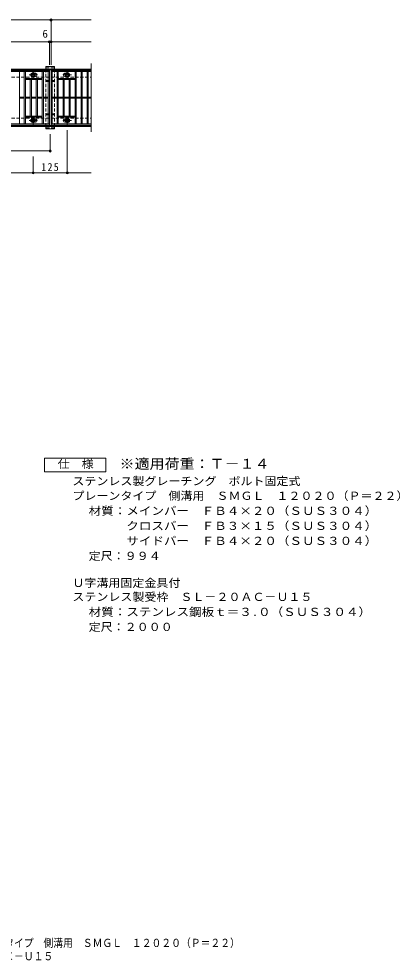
# Model space of a CAD drawing. Units: millimetres at full size, with parts at other scales. Extents: x -342 to 368, y -392 to 305.
# Drawn here: x 88 to 368, y -392 to 299 of the extents above; entities that cross this region are included whole.
import ezdxf
from ezdxf.enums import TextEntityAlignment as Align

# ---------------------------------------------------------------- set-up
doc = ezdxf.new("R2010")
doc.units = ezdxf.units.MM
doc.header["$LTSCALE"] = 2
doc.header["$PDMODE"] = 32
doc.header["$PDSIZE"] = 1.6
doc.linetypes.add('CHAIN1', pattern=[8, 5, -1, 1, -1])
doc.linetypes.add('DASHED1', pattern=[1.8, 1.2, -0.6])
for name, color, linetype, lineweight in [('C-1_躯体', 2, 'Continuous', 9), ('C-2_仕上', 3, 'Continuous', 9), ('C-4_文字', 7, 'Continuous', 9), ('C-8_ハッチ', 3, 'DASHED1', 9), ('C-B_衛生陶器', 2, 'Continuous', 9), ('D-5_建具', 7, 'Continuous', 9)]:
    doc.layers.add(name, color=color, linetype=linetype, lineweight=lineweight)
doc.layers.add('F-0_F-0ﾚｲﾔ', color=2, linetype='Continuous')
doc.styles.add('ＭＳ ゴシック', font='')
doc.styles.get('ＭＳ ゴシック').set_extended_font_data('MS Gothic')

msp = doc.modelspace()

# ---------------------------------------------------------------- linework, layer by layer
at = {"layer": 'C-1_躯体'}
for p, q in [((-119.021, 261.786), (140.979, 261.786)), ((-119.021, 261.186), (140.979, 261.186)), ((-119.021, 220.386), (140.979, 220.386)), ((-119.021, 219.786), (140.979, 219.786))]:
    msp.add_line(p, q, dxfattribs=at)
at = {"layer": 'C-1_躯体', "linetype": 'DASHED1'}
for p, q in [((-119.021, 255.786), (140.979, 255.786)), ((-119.021, 225.786), (140.979, 225.786))]:
    msp.add_line(p, q, dxfattribs=at)
at = {"layer": 'C-2_仕上'}
for p, q in [((140.979, 265.786), (140.979, 215.786)), ((-88.421, 260.786), (110.379, 260.786)), ((-88.421, 259.986), (110.379, 259.986)), ((88.379, 221.586), (88.379, 259.986)), ((91.979, 221.586), (91.979, 259.986)), ((92.779, 221.586), (92.779, 259.986)), ((100.179, 258.686), (99.46, 258.686)), ((99.46, 256.286), (100.179, 256.286)), ((105.179, 221.586), (105.179, 259.986)), ((105.979, 221.586), (105.979, 259.986)), ((109.579, 259.986), (109.579, 221.586)), ((110.379, 220.786), (110.379, 260.786)), ((111.579, 260.786), (140.979, 260.786)), ((111.579, 259.986), (140.979, 259.986)), ((112.379, 221.586), (112.379, 259.986)), ((115.979, 221.586), (115.979, 259.986)), ((116.779, 221.586), (116.779, 259.986)), ((121.779, 258.686), (122.498, 258.686)), ((122.498, 256.286), (121.779, 256.286)), ((129.179, 221.586), (129.179, 259.986)), ((129.979, 221.586), (129.979, 259.986)), ((133.579, 221.586), (133.579, 259.986)), ((134.379, 221.586), (134.379, 259.986)), ((137.979, 221.586), (137.979, 259.986)), ((138.779, 221.586), (138.779, 259.986)), ((105.179, 254.986), (92.779, 254.986)), ((105.179, 254.186), (92.779, 254.186)), ((96.379, 227.386), (96.379, 254.186)), ((97.179, 227.386), (97.179, 254.186)), ((100.779, 227.386), (100.779, 254.186)), ((101.579, 227.386), (101.579, 254.186)), ((116.779, 254.986), (129.179, 254.986)), ((116.779, 254.186), (129.179, 254.186)), ((120.379, 227.386), (120.379, 254.186)), ((121.179, 227.386), (121.179, 254.186)), ((124.779, 227.386), (124.779, 254.186)), ((125.579, 227.386), (125.579, 254.186)), ((88.379, 241.086), (91.979, 241.086)), ((88.379, 240.486), (91.979, 240.486)), ((92.779, 241.086), (96.379, 241.086)), ((92.779, 240.486), (96.379, 240.486)), ((97.179, 241.086), (100.779, 241.086)), ((97.179, 240.486), (100.779, 240.486)), ((101.579, 241.086), (105.179, 241.086)), ((101.579, 240.486), (105.179, 240.486)), ((105.979, 241.086), (109.579, 241.086)), ((105.979, 240.486), (109.579, 240.486)), ((112.379, 241.086), (115.979, 241.086)), ((112.379, 240.486), (115.979, 240.486)), ((116.779, 241.086), (120.379, 241.086)), ((116.779, 240.486), (120.379, 240.486)), ((121.179, 241.086), (124.779, 241.086)), ((121.179, 240.486), (124.779, 240.486)), ((125.579, 241.086), (129.179, 241.086)), ((125.579, 240.486), (129.179, 240.486)), ((129.979, 241.086), (133.579, 241.086)), ((129.979, 240.486), (133.579, 240.486)), ((134.379, 241.086), (137.979, 241.086)), ((134.379, 240.486), (137.979, 240.486)), ((138.779, 241.086), (140.979, 241.086)), ((138.779, 240.486), (140.979, 240.486)), ((110.379, 221.586), (-88.421, 221.586)), ((105.179, 227.386), (92.779, 227.386)), ((105.179, 226.586), (92.779, 226.586)), ((100.179, 225.286), (99.46, 225.286)), ((99.46, 222.886), (100.179, 222.886)), ((140.979, 221.586), (111.579, 221.586)), ((116.779, 227.386), (129.179, 227.386)), ((116.779, 226.586), (129.179, 226.586)), ((121.779, 225.286), (122.498, 225.286)), ((122.498, 222.886), (121.779, 222.886))]:
    msp.add_line(p, q, dxfattribs=at)
for points in [[(110.379, 220.786), (-88.421, 220.786), (-88.421, 260.786)], [(140.979, 220.786), (111.579, 220.786), (111.579, 260.786)]]:
    msp.add_lwpolyline(points, dxfattribs=at)
for centre, start, end in [((97.779, 257.486), 106.33482, 180), ((97.779, 257.486), 180, 253.66518), ((100.179, 257.486), 0, 90), ((100.179, 257.486), 270, 0), ((121.779, 257.486), 90, 180), ((121.779, 257.486), 180, 270), ((124.179, 257.486), 0, 73.66518), ((124.179, 257.486), 286.33482, 0), ((97.779, 224.086), 106.33482, 180), ((97.779, 224.086), 180, 253.66518), ((100.179, 224.086), 0, 90), ((100.179, 224.086), 270, 0), ((121.779, 224.086), 90, 180), ((121.779, 224.086), 180, 270), ((124.179, 224.086), 0, 73.66518), ((124.179, 224.086), 286.33482, 0)]:
    msp.add_arc(centre, 1.2, start, end, dxfattribs=at)
at = {"layer": 'C-4_文字'}
for p, q in [((-88.421, 297.786), (111.579, 297.786)), ((111.579, 298.386), (111.579, 264.786)), ((111.579, 297.786), (140.979, 297.786)), ((-88.421, 281.786), (110.379, 281.786)), ((110.379, 282.386), (110.379, 264.786)), ((110.379, 281.786), (111.579, 281.786)), ((111.579, 281.786), (140.979, 281.786)), ((123.479, 185.186), (123.479, 217.086)), ((110.979, 201.186), (110.979, 213.986)), ((-69.021, 201.786), (110.979, 201.786)), ((98.479, 185.186), (98.479, 197.786)), ((-76.521, 185.786), (98.479, 185.786)), ((98.479, 185.786), (123.479, 185.786)), ((123.479, 185.786), (140.979, 185.786))]:
    msp.add_line(p, q, dxfattribs=at)
for p in [(111.579, 297.786), (110.379, 281.786), (111.579, 281.786), (110.979, 201.786), (98.479, 185.786), (123.479, 185.786)]:
    msp.add_point(p, dxfattribs=at)
at = {"layer": 'C-8_ハッチ', "linetype": 'Continuous'}
for p, q in [((107.779, 263.586), (114.179, 263.586)), ((107.779, 261.786), (107.779, 263.586)), ((114.179, 263.586), (114.179, 261.786)), ((107.779, 217.986), (107.779, 219.786))]:
    msp.add_line(p, q, dxfattribs=at)
at = {"layer": 'C-8_ハッチ'}
for p, q in [((107.779, 262.786), (114.179, 262.786)), ((107.779, 219.786), (107.779, 261.786)), ((114.179, 261.786), (114.179, 219.786)), ((107.779, 253.386), (114.179, 253.386)), ((107.779, 252.586), (114.179, 252.586)), ((114.179, 228.986), (107.779, 228.986)), ((114.179, 228.186), (107.779, 228.186)), ((114.179, 218.786), (107.779, 218.786))]:
    msp.add_line(p, q, dxfattribs=at)
at = {"layer": 'C-8_ハッチ', "linetype": 'Continuous'}
msp.add_lwpolyline([(114.179, 219.786), (114.179, 217.986), (107.779, 217.986)], dxfattribs=at)
at = {"layer": 'C-B_衛生陶器', "color": 7, "linetype": 'CHAIN1'}
for p, q in [((101.479, 257.486), (95.479, 257.486)), ((98.479, 254.486), (98.479, 260.486)), ((120.479, 257.486), (126.479, 257.486)), ((123.479, 254.486), (123.479, 260.486)), ((101.479, 224.086), (95.479, 224.086)), ((98.479, 221.086), (98.479, 227.086)), ((120.479, 224.086), (126.479, 224.086)), ((123.479, 221.086), (123.479, 227.086))]:
    msp.add_line(p, q, dxfattribs=at)
at = {"layer": 'C-B_衛生陶器'}
for points in [[(99.778, 256.736), (98.479, 255.986), (97.18, 256.736), (97.18, 258.236), (98.479, 258.986), (99.778, 258.236)], [(122.18, 256.736), (123.479, 255.986), (124.778, 256.736), (124.778, 258.236), (123.479, 258.986), (122.18, 258.236)], [(99.778, 223.336), (98.479, 222.586), (97.18, 223.336), (97.18, 224.836), (98.479, 225.586), (99.778, 224.836)], [(122.18, 223.336), (123.479, 222.586), (124.778, 223.336), (124.778, 224.836), (123.479, 225.586), (122.18, 224.836)]]:
    msp.add_lwpolyline(points, close=True, dxfattribs=at)
for centre, radius in [((98.479, 257.486), 1.55), ((98.479, 257.486), 1.3), ((98.479, 257.486), 1.1), ((123.479, 257.486), 1.55), ((123.479, 257.486), 1.3), ((123.479, 257.486), 1.1), ((98.479, 224.086), 1.55), ((98.479, 224.086), 1.3), ((98.479, 224.086), 1.1), ((123.479, 224.086), 1.55), ((123.479, 224.086), 1.3), ((123.479, 224.086), 1.1)]:
    msp.add_circle(centre, radius, dxfattribs=at)
at = {"layer": 'D-5_建具'}
msp.add_lwpolyline([(151.821, -33.274), (106.821, -33.274), (106.821, -23.274), (151.821, -23.274)], close=True, dxfattribs=at)

# ---------------------------------------------------------------- texts
at = {"layer": 'C-4_文字', "color": 2, "style": 'ＭＳ ゴシック'}
msp.add_text('6', height=5.865, dxfattribs=at).set_placement((105.287, 282.986), align=Align.BOTTOM_LEFT)
at = {"layer": 'C-4_文字', "color": 2, "insert": (104.479, 186.986), "char_height": 5.865, "attachment_point": 7, "style": 'ＭＳ ゴシック'}
msp.add_mtext('\\T1.27;\\W0.9;125', dxfattribs=at)
at = {"layer": 'D-5_建具', "color": 2, "style": 'ＭＳ ゴシック'}
for s, width, p in [('仕\u3000様', 1.1, (116.455, -32.292)), ('ステンレス製グレーチング\u3000ボルト固定式', 1.1, (127.239, -44.858)), ('プレーンタイプ\u3000側溝用\u3000ＳＭＧＬ\u3000１２０２０（Ｐ＝２２）', 1.1, (127.239, -55.583)), ('材質：メインバー\u3000ＦＢ４×２０（ＳＵＳ３０４）', 1.15, (139.182, -66.624)), ('\u3000\u3000\u3000クロスバー\u3000ＦＢ３×１５（ＳＵＳ３０４）', 1.15, (139.182, -77.624)), ('\u3000\u3000\u3000サイドバー\u3000ＦＢ４×２０（ＳＵＳ３０４）', 1.15, (139.182, -88.624)), ('定尺：９９４', 1.1, (139.182, -99.624)), ('Ｕ字溝用固定金具付', 1.1, (127.239, -119.398)), ('ステンレス製受枠\u3000ＳＬ－２０ＡＣ－Ｕ１５', 1.1, (127.239, -129.659)), ('材質：ステンレス鋼板ｔ＝３.０（ＳＵＳ３０４）', 1.15, (139.182, -140.659)), ('定尺：２０００', 1.1, (139.182, -151.659))]:
    msp.add_text(s, height=5.865, dxfattribs=dict(at, width=width)).set_placement(p, align=Align.BOTTOM_LEFT)
at = {"layer": 'D-5_建具', "color": 3, "style": 'ＭＳ ゴシック', "width": 1.1}
msp.add_text('※適用荷重：Ｔ－１４', height=7.331, dxfattribs=at).set_placement((161.821, -33.274), align=Align.BOTTOM_LEFT)
at = {"layer": 'F-0_F-0ﾚｲﾔ', "style": 'ＭＳ ゴシック', "width": 0.9}
for s, p in [('ステンレス製グレーチング\u3000ボルト固定式\u3000プレーンタイプ\u3000側溝用\u3000ＳＭＧＬ\u3000１２０２０（Ｐ＝２２）', (-95.565, -383.172)), ('Ｕ字溝用固定金具付ステンレス製受枠\u3000ＳＬ－２０ＡＣ－Ｕ１５', (-95.565, -392.863))]:
    msp.add_text(s, height=5.865, dxfattribs=at).set_placement(p, align=Align.BOTTOM_LEFT)

doc.saveas('drawing.dxf')
